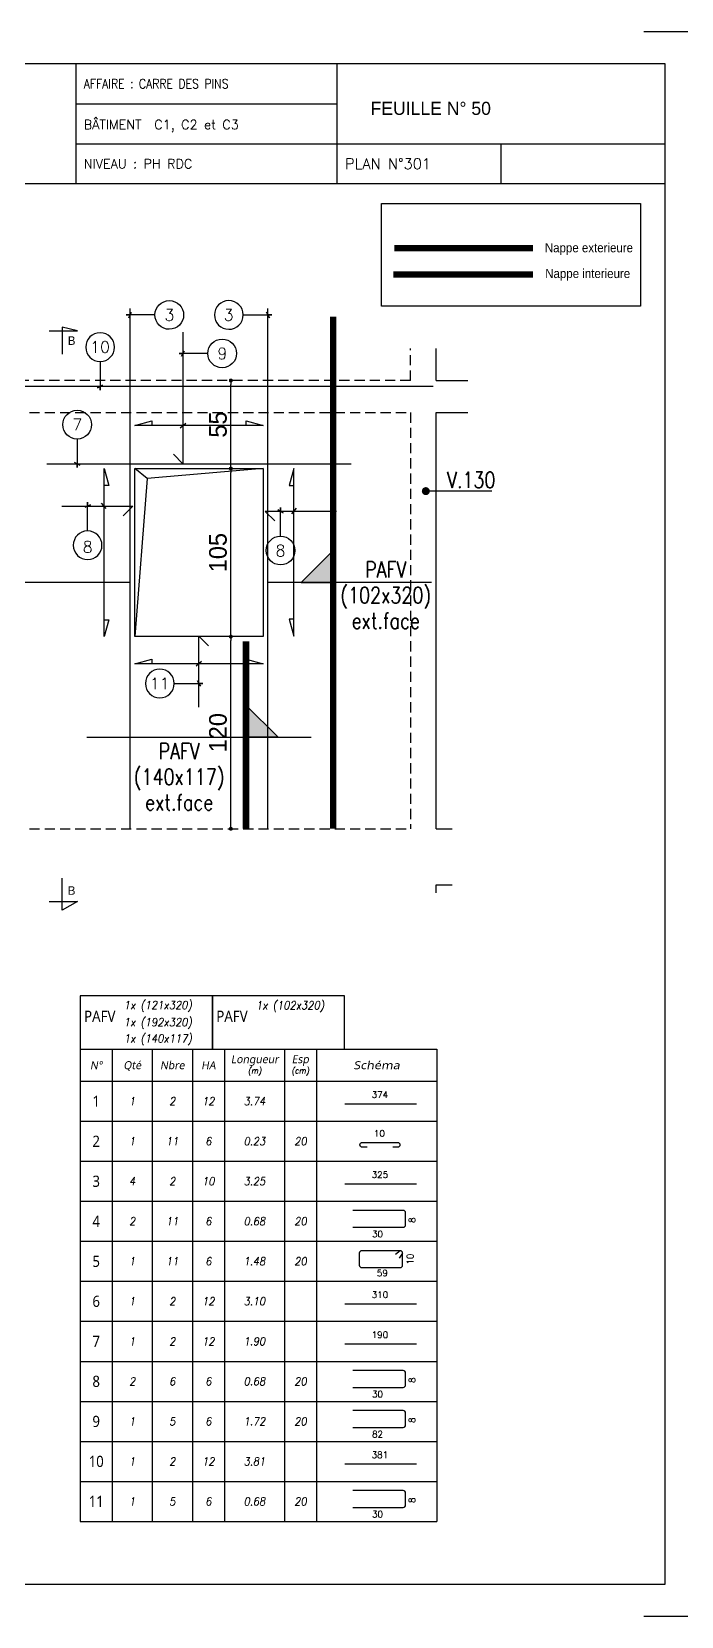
# Model space of a CAD drawing. Header units: metres. Extents: x -5618 to 118954, y -306 to 4637.
# Drawn here: x 41557 to 41962, y 604 to 1594 of the extents above; entities that cross this region are included whole.
import ezdxf
from ezdxf.enums import TextEntityAlignment as Align

# ---------------------------------------------------------------- set-up
doc = ezdxf.new("R2010")
doc.units = ezdxf.units.M
doc.linetypes.add('CACHE', pattern=[9.525, 6.35, -3.175])
for name, color, linetype in [('COTATION', 1, 'Continuous'), ('GO-CARTOUCHE', 7, 'Continuous'), ('GO-FER-HA', 140, 'Continuous'), ('GO-TEXTE', 9, 'Continuous'), ('GO-TEXTE-FER', 3, 'Continuous'), ('STR_COTATION', 1, 'Continuous'), ('STR_TS', 22, 'Continuous'), ('STR_TS_TXT', 7, 'Continuous'), ('STR_VOI-POT', 6, 'Continuous')]:
    doc.layers.add(name, color=color, linetype=linetype)
doc.layers.add('Kofragna_forma', color=7, linetype='Continuous', lineweight=70)
doc.styles.add('Lucida', font='LSANSI.TTF')
doc.styles.add('schéma', font='simplex.shx')
doc.styles.add('Tableau', font='romans.shx', dxfattribs={"width": 0.9, "oblique": 10})
doc.styles.add('Tableau2', font='trebuc.TTF', dxfattribs={"width": 0.9, "oblique": 10})
doc.styles.add('TEXTE', font='romans.shx')
doc.styles.add('TEXTE TS', font='romans.shx', dxfattribs={"width": 0.7, "oblique": 15})
doc.styles.add('TEXTEBA', font='ARIAL.TTF')
doc.dimstyles.new('COUPE-20', dxfattribs={"dimscale": 0.5, "dimtxt": 22, "dimasz": 5, "dimexe": 0.05, "dimexo": 0, "dimgap": 5, "dimtad": 1, "dimdec": 0, "dimdsep": 46, "dimtxsty": 'Standard', "dimblk1": 'DOT', "dimblk2": 'DOT', "dimsah": 1, "dimcen": 0, "dimdle": 150, "dimclrd": 1, "dimclre": 1, "dimclrt": 7, "dimadec": 0, "dimazin": 0, "dimtfac": 1, "dimtdec": 0, "dimtix": 1, "dimtmove": 2, "dimatfit": 3, "dimldrblk": 'DOT', "dimfxl": 0, "dimtvp": 1, "dimtolj": 1, "dimtzin": 0, "dimarcsym": 0})

# ---------------------------------------------------------------- blocks, each defined once
blk = doc.blocks.new('ime')
at = {"layer": 'COTATION', "const_width": 2.5}
blk.add_lwpolyline([(1.25, 0, -1), (-1.25, 0, -1)], format="xyb", close=True, dxfattribs=at)
at = {"layer": 'COTATION'}
blk.add_lwpolyline([(41.09, 0), (0, 0)], dxfattribs=at)
at = {"layer": 'COTATION', "color": 7, "style": 'TEXTE TS', "width": 0.8}
blk.add_attdef('NAME', (9.08, 2), '', height=10, dxfattribs=at)
blk = doc.blocks.new('mrega')
at = {"layer": 'STR_TS_TXT', "style": 'TEXTE TS', "width": 0.8}
for tag, p in [('ST10', (14.48, 0)), ('DIM', (14.48, -16)), ('NOTE', (14.48, -32))]:
    blk.add_attdef(tag, text='', height=10, dxfattribs=at).set_placement(p, align=Align.CENTER)
blk = doc.blocks.new('A$C6F247267')
blk.add_hatch(color=256).paths.add_polyline_path([(0, -0.2), (-0.2, 0), (0, 0)])
blk.add_lwpolyline([(-0.2, 0), (0, 0), (0, -0.2), (-0.2, 0)])
blk = doc.blocks.new('_DOT')
at = {"color": 0, "linetype": 'ByBlock'}
blk.add_line((-0.5, 0), (-1, 0), dxfattribs=at)
at = {"color": 0, "linetype": 'ByBlock', "const_width": 0.5}
blk.add_lwpolyline([(-0.25, 0, 1), (0.25, 0, 1)], format="xyb", close=True, dxfattribs=at)
blk = doc.blocks.new('*D1013')
at = {"layer": 'DEFPOINTS', "color": 0, "lineweight": -3, "ltscale": 4.5}
for p in [(41681.05, 1215.79), (41701.2, 1215.79, 187.69), (41693.98, 1095.79, 187.69)]:
    blk.add_point(p, dxfattribs=at)
at = {"layer": 'STR_COTATION', "color": 1, "lineweight": -2, "ltscale": 4.5}
for p, q in [((41681.04, 1215.79), (41681.03, 1215.79)), ((41681.05, 1098.29), (41681.05, 1213.29)), ((41681.03, 1095.79), (41681.03, 1095.79))]:
    blk.add_line(p, q, dxfattribs=at)
at = {"layer": 'STR_COTATION', "color": 1, "lineweight": -2, "ltscale": 4.5, "xscale": 2.5, "yscale": 2.5, "zscale": 2.5}
for p, rotation in [((41681.05, 1215.79), 90), ((41681.05, 1095.79), 270)]:
    blk.add_blockref('_DOT', p, dxfattribs=dict(at, rotation=rotation))
at = {"layer": 'STR_COTATION', "color": 7, "lineweight": -3, "ltscale": 4.5, "insert": (41673.05, 1155.79), "char_height": 11, "attachment_point": 5, "rotation": 90}
blk.add_mtext('\\A1;120', dxfattribs=at)
blk = doc.blocks.new('*D1014')
at = {"layer": 'DEFPOINTS', "color": 0, "lineweight": -3, "ltscale": 4.5}
for p in [(41681.05, 1320.79), (41701.2, 1320.79, 187.69), (41701.2, 1215.79, 187.69)]:
    blk.add_point(p, dxfattribs=at)
at = {"layer": 'STR_COTATION', "color": 1, "lineweight": -2, "ltscale": 4.5}
for p, q in [((41681.04, 1320.79), (41681.03, 1320.79)), ((41681.05, 1218.29), (41681.05, 1318.29)), ((41681.04, 1215.79), (41681.03, 1215.79))]:
    blk.add_line(p, q, dxfattribs=at)
at = {"layer": 'STR_COTATION', "color": 1, "lineweight": -2, "ltscale": 4.5, "xscale": 2.5, "yscale": 2.5, "zscale": 2.5}
for p, rotation in [((41681.05, 1320.79), 90), ((41681.05, 1215.79), 270)]:
    blk.add_blockref('_DOT', p, dxfattribs=dict(at, rotation=rotation))
at = {"layer": 'STR_COTATION', "color": 7, "lineweight": -3, "ltscale": 4.5, "insert": (41673.05, 1268.29), "char_height": 11, "attachment_point": 5, "rotation": 90}
blk.add_mtext('\\A1;105', dxfattribs=at)
blk = doc.blocks.new('*D1015')
at = {"layer": 'DEFPOINTS', "color": 0, "lineweight": -3, "ltscale": 4.5}
for p in [(41681.05, 1375.79), (41701.2, 1375.79, 187.69), (41701.2, 1320.79, 187.69)]:
    blk.add_point(p, dxfattribs=at)
at = {"layer": 'STR_COTATION', "color": 1, "lineweight": -2, "ltscale": 4.5}
for p, q in [((41681.04, 1375.79), (41681.03, 1375.79)), ((41681.05, 1323.29), (41681.05, 1373.29)), ((41681.04, 1320.79), (41681.03, 1320.79))]:
    blk.add_line(p, q, dxfattribs=at)
at = {"layer": 'STR_COTATION', "color": 1, "lineweight": -2, "ltscale": 4.5, "xscale": 2.5, "yscale": 2.5, "zscale": 2.5}
for p, rotation in [((41681.05, 1375.79), 90), ((41681.05, 1320.79), 270)]:
    blk.add_blockref('_DOT', p, dxfattribs=dict(at, rotation=rotation))
at = {"layer": 'STR_COTATION', "color": 7, "lineweight": -3, "ltscale": 4.5, "insert": (41673.05, 1348.29), "char_height": 11, "attachment_point": 5, "rotation": 90}
blk.add_mtext('\\A1;55', dxfattribs=at)
blk = doc.blocks.new('Barre libre')
at = {"layer": 'GO-TEXTE-FER'}
for p, q in [((0, 0), (0, -1)), ((0, 0), (8.9, 0)), ((0.8, 0), (0.8, -1)), ((1.8, 0), (1.8, -1)), ((2.8, 0), (2.8, -1)), ((3.6, 0), (3.6, -1)), ((5.1, 0), (5.1, -1)), ((5.9, 0), (5.9, -1)), ((8.9, 0), (8.9, -1)), ((0, -1), (8.9, -1))]:
    blk.add_line(p, q, dxfattribs=at)
at = {"layer": 'GO-TEXTE-FER', "color": 1}
blk.add_line((6.603, -0.563), (8.394, -0.563), dxfattribs=at)
at = {"layer": 'GO-TEXTE-FER', "style": 'Tableau2', "width": 0.9}
blk.add_attdef('NUMERO', text='', height=0.28, dxfattribs=at).set_placement((0.4, -0.5), align=Align.MIDDLE_CENTER)
at = {"layer": 'GO-TEXTE-FER', "color": 1, "style": 'Tableau'}
blk.add_attdef('Longueur', text='', height=0.16, dxfattribs=at).set_placement((7.481, -0.336), align=Align.MIDDLE_CENTER)
at = {"layer": 'GO-TEXTE-FER', "style": 'Tableau', "oblique": 10, "width": 0.9}
for tag, p in [('QUANTITE', (1.3, -0.5)), ('NOMBRE', (2.3, -0.5)), ('NUANCE', (3.2, -0.5)), ('LONGUEUR', (4.35, -0.5)), ('ESPACEMENTS', (5.5, -0.5))]:
    blk.add_attdef(tag, text='', height=0.2, dxfattribs=at).set_placement(p, align=Align.MIDDLE_CENTER)
blk = doc.blocks.new('U')
at = {"layer": 'GO-TEXTE-FER'}
for p, q in [((0, 0), (0, -1)), ((0, 0), (8.9, 0)), ((0.8, 0), (0.8, -1)), ((1.8, 0), (1.8, -1)), ((2.8, 0), (2.8, -1)), ((3.6, 0), (3.6, -1)), ((5.1, 0), (5.1, -1)), ((5.9, 0), (5.9, -1)), ((8.9, 0), (8.9, -1)), ((0, -1), (8.9, -1))]:
    blk.add_line(p, q, dxfattribs=at)
at = {"layer": 'GO-TEXTE-FER', "color": 1}
blk.add_lwpolyline([(6.803, -0.65), (8.063, -0.65, 0.414214), (8.123, -0.59), (8.123, -0.29, 0.414214), (8.063, -0.23), (6.803, -0.23)], format="xyb", dxfattribs=at)
at = {"layer": 'GO-TEXTE-FER', "style": 'Tableau2', "width": 0.9}
blk.add_attdef('NUMERO', text='', height=0.28, dxfattribs=at).set_placement((0.4, -0.5), align=Align.MIDDLE_CENTER)
at = {"layer": 'GO-TEXTE-FER', "color": 1, "style": 'Tableau'}
blk.add_attdef('Largeur', text='', height=0.16, rotation=90, dxfattribs=at).set_placement((8.284, -0.472), align=Align.MIDDLE_CENTER)
at = {"layer": 'GO-TEXTE-FER', "style": 'Tableau', "oblique": 10, "width": 0.9}
for tag, p in [('QUANTITE', (1.3, -0.5)), ('NOMBRE', (2.3, -0.5)), ('NUANCE', (3.2, -0.5)), ('LONGUEUR', (4.35, -0.5)), ('ESPACEMENTS', (5.5, -0.5))]:
    blk.add_attdef(tag, text='', height=0.2, dxfattribs=at).set_placement(p, align=Align.MIDDLE_CENTER)
at = {"layer": 'GO-TEXTE-FER', "color": 1, "style": 'Tableau'}
blk.add_attdef('Longueur', text='', height=0.16, dxfattribs=at).set_placement((7.422, -0.819), align=Align.MIDDLE_CENTER)
blk = doc.blocks.new('Désignation')
at = {"layer": 'GO-TEXTE-FER'}
for p, q in [((0, 0.8), (8.9, 0.8)), ((0, 0.8), (0, 0)), ((0.8, 0.8), (0.8, 0)), ((1.8, 0.8), (1.8, 0)), ((2.8, 0.8), (2.8, 0)), ((3.6, 0.8), (3.6, 0)), ((5.1, 0.8), (5.1, 0)), ((5.9, 0.8), (5.9, 0)), ((8.9, 0.8), (8.9, 0)), ((0, 0), (8.9, 0))]:
    blk.add_line(p, q, dxfattribs=at)
at = {"layer": 'GO-TEXTE-FER', "style": 'Tableau2', "oblique": 10}
for s, p in [('N°', (0.4, 0.4)), ('Qté', (1.3, 0.4)), ('Nbre', (2.3, 0.4)), ('HA', (3.2, 0.4)), ('Longueur', (4.356, 0.55)), ('Esp', (5.494, 0.55))]:
    blk.add_text(s, height=0.2, dxfattribs=at).set_placement(p, align=Align.MIDDLE_CENTER)
at = {"layer": 'GO-TEXTE-FER', "style": 'Tableau2', "oblique": 10, "width": 1.2}
blk.add_text('Schéma', height=0.2, dxfattribs=at).set_placement((7.4, 0.4), align=Align.MIDDLE_CENTER)
at = {"layer": 'GO-TEXTE-FER', "color": 7, "style": 'Tableau', "oblique": 10, "width": 0.9}
for s, p in [('(m)', (4.356, 0.265)), ('(cm)', (5.494, 0.265))]:
    blk.add_text(s, height=0.15, dxfattribs=at).set_placement(p, align=Align.MIDDLE_CENTER)
blk = doc.blocks.new('Cadre')
at = {"layer": 'GO-TEXTE-FER'}
for p, q in [((0, 0), (0, -1)), ((0, 0), (8.9, 0)), ((0.8, 0), (0.8, -1)), ((1.8, 0), (1.8, -1)), ((2.8, 0), (2.8, -1)), ((3.6, 0), (3.6, -1)), ((5.1, 0), (5.1, -1)), ((5.9, 0), (5.9, -1)), ((8.9, 0), (8.9, -1)), ((0, -1), (8.9, -1))]:
    blk.add_line(p, q, dxfattribs=at)
at = {"layer": 'GO-TEXTE-FER', "color": 1}
for p, q in [((7.987, -0.237), (7.868, -0.328)), ((8.047, -0.297), (7.965, -0.422))]:
    blk.add_line(p, q, dxfattribs=at)
blk.add_lwpolyline([(6.967, -0.297), (6.967, -0.597, 0.414214), (7.027, -0.657), (7.987, -0.657, 0.414214), (8.047, -0.597), (8.047, -0.297, 0.414214), (7.987, -0.237), (7.027, -0.237, 0.414214)], format="xyb", close=True, dxfattribs=at)
at = {"layer": 'GO-TEXTE-FER', "style": 'Tableau2', "width": 0.9}
blk.add_attdef('NUMERO', text='', height=0.28, dxfattribs=at).set_placement((0.4, -0.5), align=Align.MIDDLE_CENTER)
at = {"layer": 'GO-TEXTE-FER', "color": 1, "style": 'Tableau'}
blk.add_attdef('Largeur', text='', height=0.16, rotation=90, dxfattribs=at).set_placement((8.237, -0.445), align=Align.MIDDLE_CENTER)
at = {"layer": 'GO-TEXTE-FER', "style": 'Tableau', "oblique": 10, "width": 0.9}
for tag, p in [('QUANTITE', (1.3, -0.5)), ('NOMBRE', (2.3, -0.5)), ('NUANCE', (3.2, -0.5)), ('LONGUEUR', (4.35, -0.5)), ('ESPACEMENTS', (5.5, -0.5))]:
    blk.add_attdef(tag, text='', height=0.2, dxfattribs=at).set_placement(p, align=Align.MIDDLE_CENTER)
at = {"layer": 'GO-TEXTE-FER', "color": 1, "style": 'Tableau'}
blk.add_attdef('Longueur', text='', height=0.16, dxfattribs=at).set_placement((7.542, -0.794), align=Align.MIDDLE_CENTER)
blk = doc.blocks.new('Epingle')
at = {"layer": 'GO-TEXTE-FER'}
for p, q in [((0, 0), (0, -1)), ((0, 0), (8.9, 0)), ((0.8, 0), (0.8, -1)), ((1.8, 0), (1.8, -1)), ((2.8, 0), (2.8, -1)), ((3.6, 0), (3.6, -1)), ((5.1, 0), (5.1, -1)), ((5.9, 0), (5.9, -1)), ((8.9, 0), (8.9, -1)), ((0, -1), (8.9, -1))]:
    blk.add_line(p, q, dxfattribs=at)
at = {"layer": 'GO-TEXTE-FER', "color": 1}
blk.add_lwpolyline([(7.162, -0.65), (7.042, -0.65, -1), (7.042, -0.53), (7.922, -0.53, -1), (7.922, -0.65), (7.802, -0.65)], format="xyb", dxfattribs=at)
at = {"layer": 'GO-TEXTE-FER', "style": 'Tableau2', "width": 0.9}
blk.add_attdef('NUMERO', text='', height=0.28, dxfattribs=at).set_placement((0.4, -0.5), align=Align.MIDDLE_CENTER)
at = {"layer": 'GO-TEXTE-FER', "color": 1, "style": 'Tableau'}
blk.add_attdef('Longueur', text='', height=0.16, dxfattribs=at).set_placement((7.469, -0.303), align=Align.MIDDLE_CENTER)
at = {"layer": 'GO-TEXTE-FER', "style": 'Tableau', "oblique": 10, "width": 0.9}
for tag, p in [('QUANTITE', (1.3, -0.5)), ('NOMBRE', (2.3, -0.5)), ('NUANCE', (3.2, -0.5)), ('LONGUEUR', (4.35, -0.5)), ('ESPACEMENTS', (5.5, -0.5))]:
    blk.add_attdef(tag, text='', height=0.2, dxfattribs=at).set_placement(p, align=Align.MIDDLE_CENTER)

msp = doc.modelspace()

# ---------------------------------------------------------------- linework, layer by layer
for p, q in [((41584.28, 1573.71), (41584.28, 1498.77)), ((41747.25, 1573.74), (41747.25, 1498.77)), ((41584.28, 1548.71), (41747.25, 1548.71)), ((41584.28, 1523.72), (41747.25, 1523.72)), ((41747.25, 1523.74), (41952.1, 1523.74)), ((41849.59, 1523.74), (41849.59, 1498.77))]:
    msp.add_line(p, q)
for points in [[(41972.1, 1560.38), (41972.1, 1593.71), (41938.77, 1593.71)], [(41952.1, 1498.77), (40592.24, 1498.77)], [(41938.77, 603.81), (41972.1, 603.81), (41972.1, 637.14)]]:
    msp.add_lwpolyline(points)
msp.add_lwpolyline([(40592.24, 1573.71), (40592.24, 623.81), (41952.1, 623.81), (41952.1, 1573.71)], close=True)
at = {"layer": 'COTATION'}
for p, q in [((41649.51, 1346.2, 375.38), (41652.87, 1349.15, 375.38)), ((41603.27, 1295.9, 281.53), (41600.32, 1299.25, 281.53)), ((41719.13, 1292.61, 281.53), (41722.08, 1295.96, 281.53)), ((41662.83, 1200.3, 281.53), (41659.47, 1197.35, 281.53))]:
    msp.add_line(p, q, dxfattribs=at)
for points, elevation in [([(41690.64, 1347.67), (41690.64, 1350.67), (41701.2, 1347.67), (41621.2, 1347.67), (41631.76, 1350.67), (41631.76, 1347.67)], 281.53), ([(41602.01, 1226.35), (41605.01, 1226.35), (41602.01, 1215.79), (41602.01, 1320.79), (41605.01, 1310.23), (41602.01, 1310.23)], 187.69), ([(41720.39, 1226.62), (41717.39, 1226.62), (41720.39, 1216.07), (41720.39, 1320.79), (41717.39, 1310.23), (41720.39, 1310.23)], 187.69), ([(41690.64, 1198.83), (41690.64, 1201.83), (41701.2, 1198.83), (41621.2, 1198.83), (41631.76, 1201.83), (41631.76, 1198.83)], 187.69)]:
    msp.add_lwpolyline(points, dxfattribs=dict(at, elevation=elevation))
at = {"layer": 'GO-FER-HA'}
for points, elevation in [([(41633.67, 1416.8, -512.322006), (41633.67, 1416.73), (41615.8, 1416.73), (41618.2, 1416.73), (41617.3, 1415.04), (41619.1, 1418.43)], 93.84), ([(41688.73, 1416.8, 512.322006), (41688.73, 1416.73), (41706.6, 1416.73), (41704.2, 1416.73), (41705.1, 1415.04), (41703.3, 1418.43)], 93.84), ([(41599.51, 1387.68, 512.322006), (41599.44, 1387.68), (41599.44, 1369.81), (41599.44, 1372.21), (41597.74, 1371.31), (41601.13, 1373.11)], 281.53), ([(41666.66, 1392.76, -512.322006), (41666.66, 1392.69), (41648.79, 1392.69), (41651.19, 1392.69), (41650.29, 1390.99), (41652.09, 1394.39)], 375.38), ([(41585.13, 1339.26, -512.322006), (41585.2, 1339.26), (41585.2, 1321.39), (41585.2, 1323.79), (41586.89, 1322.89), (41583.5, 1324.68)], 187.69), ([(41591.63, 1281.86, 512.322006), (41591.7, 1281.86), (41591.7, 1299.73), (41591.7, 1297.33), (41593.4, 1298.22), (41590, 1296.43)], 281.53), ([(41712.11, 1278.57, -512.322006), (41712.04, 1278.57), (41712.04, 1296.44), (41712.04, 1294.04), (41710.34, 1294.93), (41713.74, 1293.14)], 281.53), ([(41645.68, 1186.57, 512.322006), (41645.68, 1186.5), (41663.55, 1186.5), (41661.15, 1186.5), (41662.05, 1184.8), (41660.25, 1188.2)], 281.53)]:
    msp.add_lwpolyline(points, format="xyb", dxfattribs=dict(at, elevation=elevation))
at = {"layer": 'GO-TEXTE', "elevation": 187.69, "flags": 128}
for points in [[(41567.77, 1406.86), (41585.42, 1406.85), (41575.74, 1409.14), (41575.74, 1392.22)], [(41567.75, 1050.28), (41585.4, 1050.28), (41575.72, 1045), (41575.72, 1064.92)]]:
    msp.add_lwpolyline(points, dxfattribs=at)
at = {"layer": 'GO-TEXTE-FER'}
for points in [[(41587.03, 958.08), (41669.53, 958.08), (41669.53, 991.51), (41587.03, 991.51)], [(41669.53, 958.08), (41752.03, 958.08), (41752.03, 991.51), (41669.53, 991.51)]]:
    msp.add_lwpolyline(points, close=True, dxfattribs=at)
at = {"layer": 'Kofragna_forma', "linetype": 'CACHE', "lineweight": -3}
for p, q in [((41793.15, 1375.79, 187.69), (41793.15, 1395.79, 187.69)), ((41793.15, 1375.79, 187.69), (41098.2, 1375.79, 187.69)), ((41098.2, 1355.79, 187.69), (41793.15, 1355.79, 187.69)), ((41793.15, 1355.79, 187.69), (41793.15, 1095.79, 187.69)), ((41098.2, 1095.79, 187.69), (41793.15, 1095.79, 187.69))]:
    msp.add_line(p, q, dxfattribs=at)
at = {"layer": 'Kofragna_forma', "color": 4, "lineweight": -3}
for p, q in [((41809.25, 1375.79, 187.69), (41809.25, 1395.79, 187.69)), ((41809.15, 1375.79, 187.69), (41828.85, 1375.79, 187.69)), ((41809.15, 1355.79, 187.69), (41828.85, 1355.79, 187.69)), ((41809.25, 1095.79, 187.69), (41809.25, 1355.79, 187.69)), ((41809.25, 1095.79, 187.69), (41819.1, 1095.79, 187.69)), ((41809.25, 1055.79, 187.69), (41809.25, 1060.79, 187.69)), ((41809.25, 1060.79, 187.69), (41819.1, 1060.79, 187.69))]:
    msp.add_line(p, q, dxfattribs=at)
for points, elevation in [([(41621.2, 1320.79), (41701.2, 1320.79), (41701.2, 1215.79), (41621.2, 1215.79), (41621.2, 1320.79)], 187.69), ([(41701.2, 1320.79), (41628.85, 1314.67), (41621.2, 1215.79)], 187.69), ([(41628.85, 1314.67), (41621.2, 1320.79)], 93.84)]:
    msp.add_lwpolyline(points, dxfattribs=dict(at, elevation=elevation))
at = {"layer": 'STR_TS', "color": 7}
msp.add_lwpolyline([(41775.14, 1486.45), (41936.68, 1486.45), (41936.68, 1422.16), (41775.14, 1422.16)], close=True, dxfattribs=at)
at = {"layer": 'STR_TS', "linetype": 'CACHE', "ltscale": 2, "const_width": 4}
msp.add_lwpolyline([(41869.56, 1458.45), (41783, 1458.45)], dxfattribs=at)
at = {"layer": 'STR_TS', "const_width": 4}
msp.add_lwpolyline([(41869.56, 1442), (41782.44, 1442)], dxfattribs=at)
at = {"layer": 'STR_TS', "linetype": 'CACHE', "ltscale": 2, "const_width": 4, "elevation": 281.53}
for points in [[(41744.84, 1095.79), (41744.84, 1415.79)], [(41690.49, 1095.79), (41690.49, 1212.79)]]:
    msp.add_lwpolyline(points, dxfattribs=at)
at = {"layer": 'STR_TS', "color": 3, "elevation": 281.53}
for points in [[(41618.2, 1249.64), (41426.2, 1249.64)], [(41806.25, 1249.64), (41704.2, 1249.64)], [(41591.2, 1152.98), (41731.2, 1152.98)]]:
    msp.add_lwpolyline(points, dxfattribs=at)
at = {"layer": 'STR_VOI-POT'}
for p, q in [((41618.2, 1095.79, 93.84), (41618.2, 1420.79, 93.84)), ((41704.2, 1095.79, 93.84), (41704.2, 1420.79, 93.84)), ((41426.2, 1372.21, 187.69), (41807.25, 1372.21, 187.69)), ((41566.2, 1323.79, 187.69), (41756.2, 1323.79, 187.69))]:
    msp.add_line(p, q, dxfattribs=at)
for points, elevation in [([(41651.19, 1405.91), (41651.19, 1323.79), (41645.21, 1329.77)], 375.38), ([(41575.53, 1297.33), (41619.85, 1297.33), (41613.87, 1291.35)], 281.53), ([(41746.87, 1294.04), (41702.55, 1294.04), (41708.53, 1288.06)], 281.53), ([(41661.15, 1171.67), (41661.15, 1216), (41667.13, 1210.01)], 281.53)]:
    msp.add_lwpolyline(points, dxfattribs=dict(at, elevation=elevation))

# ---------------------------------------------------------------- block references
at = {"layer": 'COTATION'}
ref = msp.add_blockref('ime', (41802.71, 1306.69, 187.69), dxfattribs=at)
ref.add_attrib('NAME', 'V.130', (41815.98, 1308.69, 187.69), dxfattribs={"color": 7, "height": 10, "style": 'TEXTE TS', "width": 0.8})
at = {"layer": 'GO-FER-HA', "xscale": 25, "yscale": 25, "zscale": 25}
msp.add_blockref('Désignation', (41587.03, 938.08), dxfattribs=at)
at = {"layer": 'GO-TEXTE-FER', "xscale": 25, "yscale": 25, "zscale": 25}
for name, p, values in [('Barre libre', (41587.03, 938.08), {'NUMERO': '1', 'QUANTITE': '1', 'NOMBRE': '2', 'NUANCE': '12', 'Longueur': '374', 'LONGUEUR': '3.74'}), ('Epingle', (41587.03, 913.08), {'NUMERO': '2', 'QUANTITE': '1', 'NOMBRE': '11', 'NUANCE': '6', 'Longueur': '10', 'LONGUEUR': '0.23', 'ESPACEMENTS': '20'}), ('Barre libre', (41587.03, 888.08), {'NUMERO': '3', 'QUANTITE': '4', 'NOMBRE': '2', 'NUANCE': '10', 'Longueur': '325', 'LONGUEUR': '3.25'}), ('U', (41587.03, 863.08), {'NUMERO': '4', 'QUANTITE': '2', 'NOMBRE': '11', 'NUANCE': '6', 'Longueur': '30', 'Largeur': '8', 'LONGUEUR': '0.68', 'ESPACEMENTS': '20'}), ('Cadre', (41587.03, 838.08), {'NUMERO': '5', 'QUANTITE': '1', 'NOMBRE': '11', 'NUANCE': '6', 'Longueur': '59', 'Largeur': '10', 'LONGUEUR': '1.48', 'ESPACEMENTS': '20'}), ('Barre libre', (41587.03, 813.08), {'NUMERO': '6', 'QUANTITE': '1', 'NOMBRE': '2', 'NUANCE': '12', 'Longueur': '310', 'LONGUEUR': '3.10'}), ('Barre libre', (41587.03, 788.08), {'NUMERO': '7', 'QUANTITE': '1', 'NOMBRE': '2', 'NUANCE': '12', 'Longueur': '190', 'LONGUEUR': '1.90'}), ('U', (41587.03, 763.08), {'NUMERO': '8', 'QUANTITE': '2', 'NOMBRE': '6', 'NUANCE': '6', 'Longueur': '30', 'Largeur': '8', 'LONGUEUR': '0.68', 'ESPACEMENTS': '20'}), ('U', (41587.03, 738.08), {'NUMERO': '9', 'QUANTITE': '1', 'NOMBRE': '5', 'NUANCE': '6', 'Longueur': '82', 'Largeur': '8', 'LONGUEUR': '1.72', 'ESPACEMENTS': '20'}), ('Barre libre', (41587.03, 713.08), {'NUMERO': '10', 'QUANTITE': '1', 'NOMBRE': '2', 'NUANCE': '12', 'Longueur': '381', 'LONGUEUR': '3.81'}), ('U', (41587.03, 688.08), {'NUMERO': '11', 'QUANTITE': '1', 'NOMBRE': '5', 'NUANCE': '6', 'Longueur': '30', 'Largeur': '8', 'LONGUEUR': '0.68', 'ESPACEMENTS': '20'})]:
    msp.add_blockref(name, p, dxfattribs=at).add_auto_attribs(values)
at = {"layer": 'STR_TS', "yscale": 100, "zscale": 100, "rotation": 180}
for p, xscale in [((41744.84, 1249.64, 281.53), -100), ((41690.49, 1152.98, 281.53), 100)]:
    msp.add_blockref('A$C6F247267', p, dxfattribs=dict(at, xscale=xscale))
at = {"layer": 'STR_TS_TXT'}
ref = msp.add_blockref('mrega', (41792.2, 1252.69, 375.38), dxfattribs=dict(at, xscale=-1))
ref.add_attrib('NOTE', 'ext.face', dxfattribs={"height": 10, "style": 'TEXTE TS', "width": 0.8}).set_placement((41777.72, 1220.69, 375.38), align=Align.CENTER)
ref.add_attrib('ST10', 'PAFV', dxfattribs={"height": 10, "style": 'TEXTE TS', "width": 0.8}).set_placement((41777.72, 1252.69, 375.38), align=Align.CENTER)
ref.add_attrib('DIM', '(102x320)', dxfattribs={"height": 10, "style": 'TEXTE TS', "width": 0.8}).set_placement((41777.72, 1236.69, 375.38), align=Align.CENTER)
msp.add_blockref('mrega', (41634.36, 1139.27, 469.22), dxfattribs=at).add_auto_attribs({'NOTE': 'ext.face', 'ST10': 'PAFV', 'DIM': '(140x117)'})

# ---------------------------------------------------------------- texts
at = {"style": 'schéma', "width": 0.85}
msp.add_text('AFFAIRE : CARRE DES PINS', height=5.8328, dxfattribs=at).set_placement((41589.28, 1558.3))
at = {"linetype": 'ByBlock', "lineweight": -3, "ltscale": 4.5}
msp.add_text('FEUILLE N° 50', height=8.2, dxfattribs=at).set_placement((41768.25, 1541.72))
at = {"style": 'schéma'}
for s, height, p in [('BÂTIMENT  C1, C2 et C3', 5.8328, (41589.28, 1532.74)), ('PLAN N°301', 6.666, (41752.25, 1507.89)), ('NIVEAU : PH RDC', 5.8328, (41589.28, 1508.3))]:
    msp.add_text(s, height=height, dxfattribs=at).set_placement(p)
at = {"layer": 'GO-CARTOUCHE', "color": 2, "style": 'TEXTEBA', "width": 0.9}
for s, p in [('Nappe exterieure', (41904.49, 1455.9)), ('Nappe interieure', (41903.72, 1439.81))]:
    msp.add_text(s, height=5.7024, dxfattribs=at).set_placement(p, align=Align.CENTER)
at = {"layer": 'GO-FER-HA', "style": 'TEXTE'}
for s, p in [('3', (41642.72, 1416.73, 187.84)), ('9', (41675.72, 1392.69, 469.38)), ('7', (41585.2, 1348.31, 281.69)), ('8', (41712.04, 1269.51, 375.53))]:
    msp.add_text(s, height=7.2, rotation=360, dxfattribs=at).set_placement(p, align=Align.MIDDLE_CENTER)
for s, p in [('3', (41679.68, 1416.73, 187.84)), ('10', (41599.44, 1396.74, 375.53)), ('8', (41591.7, 1271.9, 375.53)), ('11', (41636.62, 1186.5, 375.53))]:
    msp.add_text(s, height=7.2, dxfattribs=at).set_placement(p, align=Align.MIDDLE_CENTER)
at = {"layer": 'GO-TEXTE', "linetype": 'Continuous', "style": 'Lucida'}
for rotation, p in [(359.98193, (41579.35, 1398.06, 187.69)), (0.0018, (41579.33, 1054.55, 187.69))]:
    msp.add_text('B', height=5.32, rotation=rotation, dxfattribs=at).set_placement(p)
at = {"layer": 'GO-TEXTE-FER', "style": 'Tableau', "oblique": 10, "width": 0.9}
for s, p in [('1x (121x320)', (41614.3, 983.13)), ('1x (102x320)', (41696.8, 982.96)), ('1x (192x320)', (41614.3, 972.44)), ('1x (140x117)', (41614.33, 962.27))]:
    msp.add_text(s, height=5.0562, dxfattribs=at).set_placement(p)
at = {"layer": 'GO-TEXTE-FER', "style": 'Tableau2', "width": 0.9}
for p in [(41599.26, 978.64), (41681.76, 978.64)]:
    msp.add_attdef('PAFV', text='1', height=7.08, dxfattribs=at).set_placement(p, align=Align.MIDDLE_CENTER)

# ---------------------------------------------------------------- dimensions: what is measured, and where the dimension line sits
at = {"layer": 'STR_COTATION', "lineweight": -3, "ltscale": 4.5}
for base, p1, p2, picture, middle in [((41681.05, 1375.79), (41701.2, 1320.79, 187.69), (41701.2, 1375.79, 187.69), '*D1015', (41673.05, 1348.29)), ((41681.05, 1320.79), (41701.2, 1215.79, 187.69), (41701.2, 1320.79, 187.69), '*D1014', (41673.05, 1268.29)), ((41681.05, 1215.79), (41693.98, 1095.79, 187.69), (41701.2, 1215.79, 187.69), '*D1013', (41673.05, 1155.79))]:
    dim = msp.add_linear_dim(base=base, p1=p1, p2=p2, angle=90, dimstyle='COUPE-20', override={"dimfxl": 0.1}, dxfattribs=at)
    dim.commit()
    dim.dimension.update_dxf_attribs({"geometry": picture, "text_midpoint": middle})

doc.saveas('drawing.dxf')
